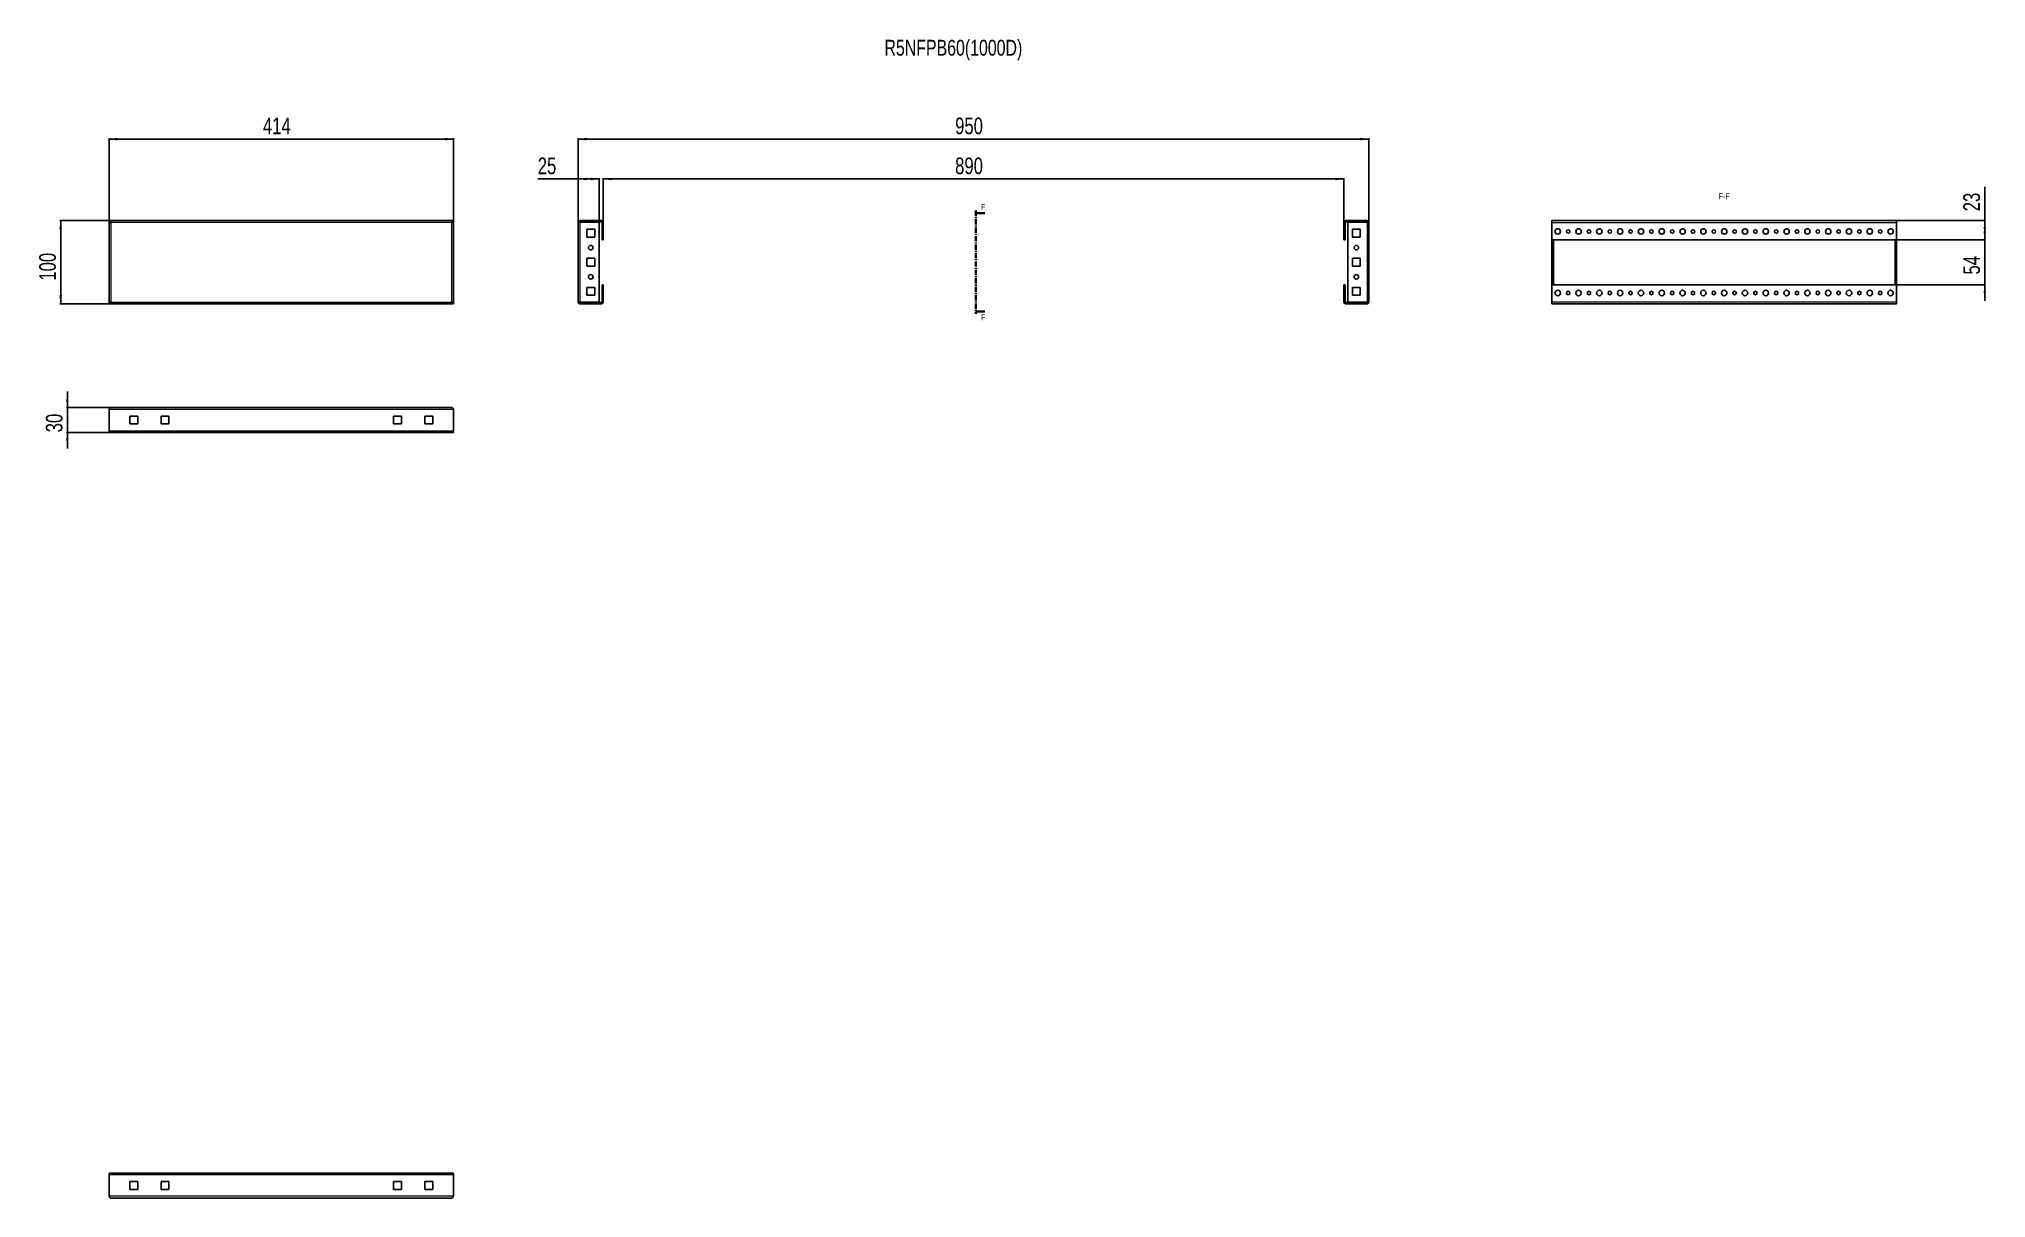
# Model space of a CAD drawing. Header units: millimetres. Extents: x -114 to 2226, y -842 to 551.
import ezdxf

# ---------------------------------------------------------------- set-up
doc = ezdxf.new("R2010")
doc.units = ezdxf.units.MM
doc.linetypes.add('CENTER', pattern=[10.16, 6.35, -1.27, 1.27, -1.27])
doc.layers.add('FORMAT', color=7, linetype='Continuous')
doc.styles.add('SLDTEXTSTYLE0', font='TXT', dxfattribs={"width": 0.75})
doc.dimstyles.new('SLDDIMSTYLE0', dxfattribs={"dimtxt": 20, "dimasz": 10, "dimexe": 0, "dimexo": 0.0625, "dimgap": 5, "dimtad": 2, "dimdec": 1, "dimrnd": 1e-09, "dimzin": 12, "dimdsep": 46, "dimtxsty": 'SLDTEXTSTYLE0', "dimsah": 1, "dimcen": 0.09, "dimadec": 0, "dimazin": 3, "dimtfac": 1, "dimtofl": 0, "dimtmove": 0, "dimatfit": 3, "dimfxl": 0, "dimfrac": 2, "dimtolj": 1, "dimtzin": 12, "dimarcsym": 0})
doc.dimstyles.new('SLDDIMSTYLE1', dxfattribs={"dimtxt": 20, "dimasz": 10, "dimexe": 0, "dimexo": 0.0625, "dimgap": 5, "dimtad": 2, "dimdec": 1, "dimrnd": 1e-09, "dimzin": 12, "dimdsep": 46, "dimtxsty": 'SLDTEXTSTYLE0', "dimsah": 1, "dimcen": 0.09, "dimadec": 0, "dimazin": 3, "dimtfac": 1, "dimtmove": 0, "dimatfit": 0, "dimfxl": 0, "dimfrac": 2, "dimtolj": 1, "dimtzin": 12, "dimarcsym": 0})

# ---------------------------------------------------------------- blocks, each defined once
blk = doc.blocks.new('_D')
at = {"layer": 'FORMAT'}
for p, q in [((-29.8, 330.6), (-29.8, 431.6)), ((-29.8, 430.6), (384.2, 430.6)), ((384.2, 330.6), (384.2, 431.6))]:
    blk.add_line(p, q, dxfattribs=at)
for points in [[(-29.8, 430.6), (-19.8, 429), (-19.8, 432.1)], [(384.2, 430.6), (374.2, 432.1), (374.2, 429)]]:
    blk.add_solid(points, dxfattribs=at)
at = {"layer": 'FORMAT', "insert": (155.1, 456.4), "char_height": 20, "attachment_point": 1, "style": 'SLDTEXTSTYLE0'}
blk.add_mtext('414', dxfattribs=at)
blk = doc.blocks.new('_D_1')
at = {"layer": 'FORMAT'}
for p, q in [((-29.8, 332.6), (-88.9, 332.6)), ((-87.9, 332.6), (-87.9, 232.6)), ((-29.8, 232.6), (-88.9, 232.6))]:
    blk.add_line(p, q, dxfattribs=at)
for points in [[(-87.9, 332.6), (-89.5, 322.6), (-86.4, 322.6)], [(-87.9, 232.6), (-86.4, 242.6), (-89.5, 242.6)]]:
    blk.add_solid(points, dxfattribs=at)
at = {"layer": 'FORMAT', "insert": (-113.7, 260.4), "char_height": 20, "attachment_point": 1, "rotation": 90, "style": 'SLDTEXTSTYLE0'}
blk.add_mtext('100', dxfattribs=at)
blk = doc.blocks.new('_D_2')
at = {"layer": 'FORMAT'}
for p, q in [((534.1, 330.5), (534.1, 431.6)), ((534.1, 430.6), (1484.1, 430.6)), ((1484.1, 330.5), (1484.1, 431.6))]:
    blk.add_line(p, q, dxfattribs=at)
for points in [[(534.1, 430.6), (544.1, 429), (544.1, 432.1)], [(1484.1, 430.6), (1474.1, 432.1), (1474.1, 429)]]:
    blk.add_solid(points, dxfattribs=at)
at = {"layer": 'FORMAT', "insert": (987, 456.4), "char_height": 20, "attachment_point": 1, "style": 'SLDTEXTSTYLE0'}
blk.add_mtext('950', dxfattribs=at)
blk = doc.blocks.new('_D_3')
at = {"layer": 'FORMAT'}
for p, q in [((564.1, 330.5), (564.1, 383.6)), ((564.1, 382.6), (1454.1, 382.6)), ((1454.1, 330.5), (1454.1, 383.6))]:
    blk.add_line(p, q, dxfattribs=at)
for points in [[(564.1, 382.6), (574.1, 381), (574.1, 384.1)], [(1454.1, 382.6), (1444.1, 384.1), (1444.1, 381)]]:
    blk.add_solid(points, dxfattribs=at)
at = {"layer": 'FORMAT', "insert": (987, 408.4), "char_height": 20, "attachment_point": 1, "style": 'SLDTEXTSTYLE0'}
blk.add_mtext('890', dxfattribs=at)
blk = doc.blocks.new('_D_4')
at = {"layer": 'FORMAT'}
for p, q in [((534.1, 382.6), (485.4, 382.6)), ((534.1, 330.5), (534.1, 383.6)), ((559.1, 382.6), (534.1, 382.6)), ((559.1, 330.6), (559.1, 383.6))]:
    blk.add_line(p, q, dxfattribs=at)
for points in [[(534.1, 382.6), (544.1, 381), (544.1, 384.1)], [(559.1, 382.6), (549.1, 384.1), (549.1, 381)]]:
    blk.add_solid(points, dxfattribs=at)
at = {"layer": 'FORMAT', "insert": (485.4, 408.4), "char_height": 20, "attachment_point": 1, "style": 'SLDTEXTSTYLE0'}
blk.add_mtext('25', dxfattribs=at)
blk = doc.blocks.new('_D_5')
at = {"layer": 'FORMAT'}
for p, q in [((-79.9, 108), (-79.9, 127.3)), ((-27.7, 108), (-80.9, 108)), ((-79.9, 108), (-79.9, 78)), ((-29.8, 78), (-80.9, 78)), ((-79.9, 78), (-79.9, 58.8))]:
    blk.add_line(p, q, dxfattribs=at)
for points in [[(-79.9, 108), (-78.4, 118), (-81.5, 118)], [(-79.9, 78), (-81.5, 68), (-78.4, 68)]]:
    blk.add_solid(points, dxfattribs=at)
at = {"layer": 'FORMAT', "insert": (-105.7, 78.2), "char_height": 20, "attachment_point": 1, "rotation": 90, "style": 'SLDTEXTSTYLE0'}
blk.add_mtext('30', dxfattribs=at)
blk = doc.blocks.new('_D_6')
at = {"layer": 'FORMAT'}
for p, q in [((2224.4, 309.6), (2224.4, 328.8)), ((2117.3, 309.6), (2225.4, 309.6)), ((2224.4, 255.6), (2224.4, 309.6)), ((2117.3, 255.6), (2225.4, 255.6)), ((2224.4, 255.6), (2224.4, 236.3))]:
    blk.add_line(p, q, dxfattribs=at)
for points in [[(2224.4, 309.6), (2225.9, 319.6), (2222.9, 319.6)], [(2224.4, 255.6), (2222.9, 245.6), (2225.9, 245.6)]]:
    blk.add_solid(points, dxfattribs=at)
at = {"layer": 'FORMAT', "insert": (2198.6, 267.8), "char_height": 20, "attachment_point": 1, "rotation": 90, "style": 'SLDTEXTSTYLE0'}
blk.add_mtext('54', dxfattribs=at)
blk = doc.blocks.new('_D_7')
at = {"layer": 'FORMAT'}
for p, q in [((2224.4, 332.6), (2224.4, 373.3)), ((2118.3, 332.6), (2225.4, 332.6)), ((2224.4, 309.6), (2224.4, 332.6)), ((2117.3, 309.6), (2225.4, 309.6))]:
    blk.add_line(p, q, dxfattribs=at)
for points in [[(2224.4, 332.6), (2222.9, 322.6), (2225.9, 322.6)], [(2224.4, 309.6), (2225.9, 319.6), (2222.9, 319.6)]]:
    blk.add_solid(points, dxfattribs=at)
at = {"layer": 'FORMAT', "insert": (2198.6, 343.8), "char_height": 20, "attachment_point": 1, "rotation": 90, "style": 'SLDTEXTSTYLE0'}
blk.add_mtext('23', dxfattribs=at)

msp = doc.modelspace()

# ---------------------------------------------------------------- linework, layer by layer
at = {"color": 7, "linetype": 'Continuous', "lineweight": 25}
for p, q in [((-29.78, 331.07), (-29.78, 332.57)), ((384.22, 332.57), (-29.78, 332.57)), ((-29.78, 331.07), (-29.78, 330.57)), ((-29.78, 330.57), (-29.78, 234.57)), ((-29.78, 330.57), (-28.28, 330.57)), ((384.22, 330.57), (382.72, 330.57)), ((384.22, 332.57), (384.22, 331.07)), ((384.22, 330.57), (384.22, 331.07)), ((384.22, 234.57), (384.22, 330.57)), ((534.14, 234.67), (534.14, 330.47)), ((536.24, 332.57), (536.24, 331.07)), ((536.24, 332.57), (562.04, 332.57)), ((536.24, 331.07), (562.04, 331.07)), ((536.24, 330.57), (559.14, 330.57)), ((559.14, 234.57), (559.14, 330.57)), ((562.64, 330.47), (562.64, 310.57)), ((564.14, 330.47), (564.14, 310.57)), ((1454.14, 310.57), (1454.14, 330.47)), ((1455.64, 310.57), (1455.64, 330.47)), ((1456.24, 332.57), (1482.04, 332.57)), ((1456.24, 331.07), (1482.04, 331.07)), ((1459.14, 234.57), (1459.14, 330.57)), ((1482.04, 330.57), (1459.14, 330.57)), ((1482.04, 331.07), (1482.04, 332.57)), ((1484.14, 330.47), (1484.14, 234.67)), ((1704.24, 330.47), (1704.24, 332.57)), ((1704.24, 332.57), (2118.24, 332.57)), ((1704.24, 330.47), (1704.24, 310.57)), ((2118.24, 332.57), (2118.24, 330.47)), ((2118.24, 310.57), (2118.24, 330.47)), ((544.39, 322.32), (544.39, 312.82)), ((553.89, 322.32), (544.39, 322.32)), ((544.39, 312.82), (553.89, 312.82)), ((553.89, 312.82), (553.89, 322.32)), ((562.64, 310.57), (564.14, 310.57)), ((562.64, 309.57), (562.64, 310.57)), ((564.14, 309.57), (562.64, 309.57)), ((564.14, 310.57), (564.14, 309.57)), ((1454.14, 310.57), (1455.64, 310.57)), ((1454.14, 309.57), (1454.14, 310.57)), ((1455.64, 309.57), (1454.14, 309.57)), ((1455.64, 310.57), (1455.64, 309.57)), ((1464.39, 322.32), (1473.89, 322.32)), ((1464.39, 312.82), (1464.39, 322.32)), ((1473.89, 312.82), (1464.39, 312.82)), ((1473.89, 322.32), (1473.89, 312.82)), ((1704.24, 310.57), (1705.24, 309.57)), ((1704.24, 254.57), (1704.24, 310.57)), ((1705.24, 309.57), (2117.24, 309.57)), ((1705.74, 255.57), (1705.74, 309.57)), ((2116.74, 255.57), (2116.74, 309.57)), ((2117.24, 309.57), (2118.24, 310.57)), ((2118.24, 254.57), (2118.24, 310.57)), ((544.39, 287.32), (544.39, 277.82)), ((553.89, 287.32), (544.39, 287.32)), ((553.89, 277.82), (553.89, 287.32)), ((1464.39, 287.32), (1473.89, 287.32)), ((1464.39, 277.82), (1464.39, 287.32)), ((1473.89, 287.32), (1473.89, 277.82)), ((544.39, 277.82), (553.89, 277.82)), ((1473.89, 277.82), (1464.39, 277.82)), ((-28.28, 234.57), (-29.78, 234.57)), ((-29.78, 234.57), (-29.78, 234.07)), ((-29.78, 234.07), (-29.78, 232.57)), ((382.72, 234.57), (384.22, 234.57)), ((384.22, 234.07), (384.22, 234.57)), ((384.22, 232.57), (384.22, 234.07)), ((536.24, 234.57), (559.14, 234.57)), ((536.24, 232.57), (536.24, 234.07)), ((562.04, 234.07), (536.24, 234.07)), ((553.89, 252.32), (544.39, 252.32)), ((544.39, 252.32), (544.39, 242.82)), ((544.39, 242.82), (553.89, 242.82)), ((553.89, 242.82), (553.89, 252.32)), ((562.64, 254.57), (562.64, 255.57)), ((562.64, 255.57), (564.14, 255.57)), ((564.14, 254.57), (562.64, 254.57)), ((562.64, 254.57), (562.64, 234.67)), ((564.14, 255.57), (564.14, 254.57)), ((564.14, 254.57), (564.14, 234.67)), ((1454.14, 255.57), (1455.64, 255.57)), ((1454.14, 254.57), (1454.14, 255.57)), ((1454.14, 234.67), (1454.14, 254.57)), ((1455.64, 254.57), (1454.14, 254.57)), ((1455.64, 255.57), (1455.64, 254.57)), ((1455.64, 234.67), (1455.64, 254.57)), ((1482.04, 234.07), (1456.24, 234.07)), ((1482.04, 234.57), (1459.14, 234.57)), ((1464.39, 252.32), (1473.89, 252.32)), ((1464.39, 242.82), (1464.39, 252.32)), ((1473.89, 242.82), (1464.39, 242.82)), ((1473.89, 252.32), (1473.89, 242.82)), ((1482.04, 234.07), (1482.04, 232.57)), ((1705.24, 255.57), (1704.24, 254.57)), ((1704.24, 254.57), (1704.24, 234.67)), ((1704.24, 232.57), (1704.24, 234.67)), ((2117.24, 255.57), (1705.24, 255.57)), ((2118.24, 254.57), (2117.24, 255.57)), ((2118.24, 234.67), (2118.24, 254.57)), ((2118.24, 234.67), (2118.24, 232.57)), ((-29.78, 232.57), (384.22, 232.57)), ((562.04, 232.57), (536.24, 232.57)), ((1482.04, 232.57), (1456.24, 232.57)), ((2118.24, 232.57), (1704.24, 232.57)), ((-29.78, 105.92), (-29.78, 80.12)), ((-27.68, 108.02), (382.12, 108.02)), ((-4.78, 97.77), (4.72, 97.77)), ((-4.78, 88.27), (-4.78, 97.77)), ((4.72, 97.77), (4.72, 88.27)), ((32.72, 97.77), (42.22, 97.77)), ((32.72, 88.27), (32.72, 97.77)), ((42.22, 97.77), (42.22, 88.27)), ((321.72, 97.77), (312.22, 97.77)), ((312.22, 97.77), (312.22, 88.27)), ((321.72, 88.27), (321.72, 97.77)), ((349.72, 97.77), (349.72, 88.27)), ((359.22, 97.77), (349.72, 97.77)), ((359.22, 88.27), (359.22, 97.77)), ((384.22, 80.12), (384.22, 105.92)), ((-29.78, 78.02), (-29.78, 80.12)), ((-29.78, 78.02), (384.22, 78.02)), ((4.72, 88.27), (-4.78, 88.27)), ((42.22, 88.27), (32.72, 88.27)), ((312.22, 88.27), (321.72, 88.27)), ((349.72, 88.27), (359.22, 88.27)), ((384.22, 80.12), (384.22, 78.02)), ((-29.78, -814.08), (-29.78, -811.98)), ((384.22, -811.98), (-29.78, -811.98)), ((-29.78, -814.08), (-29.78, -839.88)), ((384.22, -811.98), (384.22, -814.08)), ((384.22, -839.88), (384.22, -814.08)), ((382.12, -841.98), (-27.68, -841.98)), ((4.72, -822.23), (-4.78, -822.23)), ((-4.78, -822.23), (-4.78, -831.73)), ((-4.78, -831.73), (4.72, -831.73)), ((4.72, -831.73), (4.72, -822.23)), ((42.22, -822.23), (32.72, -822.23)), ((32.72, -822.23), (32.72, -831.73)), ((32.72, -831.73), (42.22, -831.73)), ((42.22, -831.73), (42.22, -822.23)), ((312.22, -831.73), (312.22, -822.23)), ((312.22, -822.23), (321.72, -822.23)), ((321.72, -831.73), (312.22, -831.73)), ((321.72, -822.23), (321.72, -831.73)), ((349.72, -822.23), (359.22, -822.23)), ((349.72, -831.73), (349.72, -822.23)), ((359.22, -831.73), (349.72, -831.73)), ((359.22, -822.23), (359.22, -831.73))]:
    msp.add_line(p, q, dxfattribs=at)
at = {"color": 8, "linetype": 'Continuous', "lineweight": 18}
for p, q in [((382.12, 330.47), (-27.68, 330.47)), ((-27.68, 330.47), (-27.68, 234.67)), ((382.12, 234.67), (382.12, 330.47)), ((536.24, 234.57), (536.24, 330.57)), ((562.04, 331.07), (562.04, 332.57)), ((562.64, 330.47), (564.14, 330.47)), ((1455.64, 330.47), (1454.14, 330.47)), ((1456.24, 331.07), (1456.24, 332.57)), ((1482.04, 330.57), (1482.04, 234.57)), ((1704.24, 330.47), (2118.24, 330.47)), ((1706.34, 255.57), (1706.34, 309.57)), ((2116.14, 309.57), (2116.14, 255.57)), ((-27.68, 234.67), (382.12, 234.67)), ((562.04, 234.07), (562.04, 232.57)), ((562.64, 234.67), (564.14, 234.67)), ((1455.64, 234.67), (1454.14, 234.67)), ((1456.24, 234.07), (1456.24, 232.57)), ((2118.24, 234.67), (1704.24, 234.67)), ((-29.78, 105.92), (384.22, 105.92)), ((-29.78, 80.12), (384.22, 80.12)), ((384.22, -814.08), (-29.78, -814.08)), ((384.22, -839.88), (-29.78, -839.88))]:
    msp.add_line(p, q, dxfattribs=at)
at = {"color": 7, "linetype": 'CENTER', "lineweight": 35}
msp.add_line((1011.89, 344.57), (1011.89, 220.56), dxfattribs=at)
at = {"color": 7, "linetype": 'Continuous', "lineweight": 35}
for p, q in [((1022.53, 341.57), (1011.89, 341.57)), ((1022.53, 223.56), (1011.89, 223.56))]:
    msp.add_line(p, q, dxfattribs=at)
at = {"color": 7, "linetype": 'Continuous', "lineweight": 25}
for centre, radius in [((1711.24, 319.57), 3.25), ((1723.74, 319.57), 2.1), ((1736.24, 319.57), 3.25), ((1748.74, 319.57), 2.1), ((1761.24, 319.57), 3.25), ((1773.74, 319.57), 2.1), ((1786.24, 319.57), 3.25), ((1798.74, 319.57), 2.1), ((1811.24, 319.57), 3.25), ((1823.74, 319.57), 2.1), ((1836.24, 319.57), 3.25), ((1848.74, 319.57), 2.1), ((1861.24, 319.57), 3.25), ((1873.74, 319.57), 2.1), ((1886.24, 319.57), 3.25), ((1898.74, 319.57), 2.1), ((1911.24, 319.57), 3.25), ((1923.74, 319.57), 2.1), ((1936.24, 319.57), 3.25), ((1948.74, 319.57), 2.1), ((1961.24, 319.57), 3.25), ((1973.74, 319.57), 2.1), ((1986.24, 319.57), 3.25), ((1998.74, 319.57), 2.1), ((2011.24, 319.57), 3.25), ((2023.74, 319.57), 2.1), ((2036.24, 319.57), 3.25), ((2048.74, 319.57), 2.1), ((2061.24, 319.57), 3.25), ((2073.74, 319.57), 2.1), ((2086.24, 319.57), 3.25), ((2098.74, 319.57), 2.1), ((2111.24, 319.57), 3.25), ((549.14, 300.07), 2.75), ((1469.14, 300.07), 2.75), ((549.14, 265.07), 2.75), ((1469.14, 265.07), 2.75), ((1711.24, 245.57), 3.25), ((1723.74, 245.57), 2.1), ((1736.24, 245.57), 3.25), ((1748.74, 245.57), 2.1), ((1761.24, 245.57), 3.25), ((1773.74, 245.57), 2.1), ((1786.24, 245.57), 3.25), ((1798.74, 245.57), 2.1), ((1811.24, 245.57), 3.25), ((1823.74, 245.57), 2.1), ((1836.24, 245.57), 3.25), ((1848.74, 245.57), 2.1), ((1861.24, 245.57), 3.25), ((1873.74, 245.57), 2.1), ((1886.24, 245.57), 3.25), ((1898.74, 245.57), 2.1), ((1911.24, 245.57), 3.25), ((1923.74, 245.57), 2.1), ((1936.24, 245.57), 3.25), ((1948.74, 245.57), 2.1), ((1961.24, 245.57), 3.25), ((1973.74, 245.57), 2.1), ((1986.24, 245.57), 3.25), ((1998.74, 245.57), 2.1), ((2011.24, 245.57), 3.25), ((2023.74, 245.57), 2.1), ((2036.24, 245.57), 3.25), ((2048.74, 245.57), 2.1), ((2061.24, 245.57), 3.25), ((2073.74, 245.57), 2.1), ((2086.24, 245.57), 3.25), ((2098.74, 245.57), 2.1), ((2111.24, 245.57), 3.25)]:
    msp.add_circle(centre, radius, dxfattribs=at)
for centre, radius, start, end in [((562.04, 330.47), 2.1, 0, 90), ((562.04, 330.47), 0.6, 0, 90), ((1456.24, 330.47), 2.1, 90, 180), ((1456.24, 330.47), 0.6, 90, 180), ((562.04, 234.67), 2.1, 270, 0), ((562.04, 234.67), 0.6, 270, 0), ((1456.24, 234.67), 2.1, 180, 270), ((1456.24, 234.67), 0.6, 180, 270)]:
    msp.add_arc(centre, radius, start, end, dxfattribs=at)
for points, knots in [([(-27.68, 330.47), (-27.86, 330.75), (-28.22, 331.31), (-28.75, 332.01), (-29.27, 332.48), (-29.62, 332.54), (-29.78, 332.57)], [0, 0, 0, 0, 0.25475266, 0.50964469, 0.7645377, 1, 1, 1, 1]), ([(-27.68, 330.47), (-27.86, 330.55), (-28.23, 330.71), (-28.92, 330.98), (-29.44, 331.03), (-29.78, 331.07)], [0, 0, 0, 0, 0.2598775, 0.5197391, 1, 1, 1, 1]), ([(1484.14, 330.47), (1484.11, 330.75), (1484.04, 331.31), (1483.54, 332.01), (1482.84, 332.48), (1482.3, 332.54), (1482.04, 332.57)], [0, 0, 0, 0, 0.25475266, 0.50964469, 0.7645377, 1, 1, 1, 1]), ([(1482.64, 330.47), (1482.63, 330.55), (1482.61, 330.71), (1482.42, 330.98), (1482.19, 331.03), (1482.04, 331.07)], [0, 0, 0, 0, 0.2598775, 0.5197391, 1, 1, 1, 1]), ([(382.12, 108.02), (382.3, 107.99), (382.65, 107.92), (383.19, 107.42), (383.71, 106.72), (384.06, 106.18), (384.22, 105.92)], [0, 0, 0, 0, 0.25475266, 0.50964469, 0.7645377, 1, 1, 1, 1]), ([(-27.68, -841.98), (-27.86, -841.95), (-28.22, -841.88), (-28.75, -841.38), (-29.27, -840.68), (-29.62, -840.14), (-29.78, -839.88)], [0, 0, 0, 0, 0.25475266, 0.50964469, 0.7645377, 1, 1, 1, 1])]:
    msp.add_open_spline(points, degree=3, knots=knots, dxfattribs=at)
for points in [[(-29.78, 330.57), (-29.75, 330.56), (-29.69, 330.54), (-29.2, 330.52), (-28.51, 330.49), (-27.96, 330.47), (-27.68, 330.47)], [(384.22, 332.57), (384.04, 332.53), (383.69, 332.47), (383.17, 331.99), (382.64, 331.29), (382.29, 330.74), (382.12, 330.47)], [(384.22, 331.07), (383.87, 331.03), (383.17, 330.95), (382.47, 330.63), (382.12, 330.47)], [(382.12, 330.47), (382.39, 330.47), (382.95, 330.49), (383.64, 330.52), (384.13, 330.54), (384.19, 330.56), (384.22, 330.57)], [(536.24, 332.57), (535.97, 332.53), (535.41, 332.47), (534.72, 331.99), (534.23, 331.29), (534.17, 330.74), (534.14, 330.47)], [(534.14, 330.47), (534.17, 330.47), (534.23, 330.49), (534.72, 330.52), (535.41, 330.54), (535.97, 330.56), (536.24, 330.57)], [(536.24, 331.07), (536.08, 331.03), (535.75, 330.95), (535.68, 330.63), (535.64, 330.47)], [(1482.04, 330.57), (1482.32, 330.56), (1482.87, 330.54), (1483.56, 330.52), (1484.05, 330.49), (1484.11, 330.47), (1484.14, 330.47)], [(-29.78, 232.57), (-29.61, 232.6), (-29.26, 232.66), (-28.73, 233.15), (-28.21, 233.84), (-27.86, 234.39), (-27.68, 234.67)], [(-27.68, 234.67), (-27.96, 234.66), (-28.51, 234.64), (-29.2, 234.62), (-29.69, 234.59), (-29.75, 234.57), (-29.78, 234.57)], [(-29.78, 234.07), (-29.43, 234.1), (-28.73, 234.18), (-28.03, 234.5), (-27.68, 234.67)], [(382.12, 234.67), (382.29, 234.39), (382.64, 233.84), (383.17, 233.15), (383.69, 232.66), (384.04, 232.6), (384.22, 232.57)], [(384.22, 234.57), (384.19, 234.57), (384.13, 234.59), (383.64, 234.62), (382.95, 234.64), (382.39, 234.66), (382.12, 234.67)], [(382.12, 234.67), (382.47, 234.5), (383.17, 234.18), (383.87, 234.1), (384.22, 234.07)], [(536.24, 234.57), (535.97, 234.57), (535.41, 234.59), (534.72, 234.62), (534.23, 234.64), (534.17, 234.66), (534.14, 234.67)], [(534.14, 234.67), (534.17, 234.39), (534.23, 233.84), (534.72, 233.15), (535.41, 232.66), (535.97, 232.6), (536.24, 232.57)], [(535.64, 234.67), (535.68, 234.5), (535.75, 234.18), (536.08, 234.1), (536.24, 234.07)], [(1484.14, 234.67), (1484.11, 234.66), (1484.05, 234.64), (1483.56, 234.62), (1482.87, 234.59), (1482.32, 234.57), (1482.04, 234.57)], [(1482.04, 234.07), (1482.2, 234.1), (1482.53, 234.18), (1482.6, 234.5), (1482.64, 234.67)], [(1482.04, 232.57), (1482.32, 232.6), (1482.87, 232.66), (1483.56, 233.15), (1484.05, 233.84), (1484.11, 234.39), (1484.14, 234.67)], [(-29.78, 105.92), (-29.61, 106.19), (-29.26, 106.75), (-28.73, 107.44), (-28.21, 107.92), (-27.86, 107.99), (-27.68, 108.02)], [(384.22, -839.88), (384.04, -840.16), (383.69, -840.71), (383.17, -841.4), (382.64, -841.89), (382.29, -841.95), (382.12, -841.98)]]:
    msp.add_open_spline(points, degree=3, dxfattribs=at)
at = {"color": 7, "linetype": 'Continuous', "lineweight": 35}
for points in [[(1011.89, 341.57), (1018.89, 340.45), (1018.89, 342.69)], [(1011.89, 223.56), (1018.89, 222.44), (1018.89, 224.68)]]:
    msp.add_solid(points, dxfattribs=at)

# ---------------------------------------------------------------- texts
at = {"color": 7, "linetype": 'Continuous', "char_height": 7, "attachment_point": 1, "style": 'SLDTEXTSTYLE0'}
for insert in [(1018.03, 352.66), (1018.03, 219.87)]:
    msp.add_mtext('F', dxfattribs=dict(at, insert=insert))
at = {"layer": 'FORMAT', "style": 'SLDTEXTSTYLE0'}
for s, insert, char_height, attachment_point in [('R5NFPB60(1000D)', (902.08, 549.88), 19.05, 1), ('F-F', (1911.16, 365.26), 7, 2)]:
    msp.add_mtext(s, dxfattribs=dict(at, insert=insert, char_height=char_height, attachment_point=attachment_point))

# ---------------------------------------------------------------- dimensions: what is measured, and where the dimension line sits
at = {"layer": 'FORMAT'}
for base, p1, p2, picture, middle in [((384.22, 430.57), (-29.78, 330.57), (384.22, 330.57), '_D', (177.22, 430.57)), ((1484.14, 430.57), (534.14, 330.47), (1484.14, 330.47), '_D_2', (1009.14, 430.57)), ((534.14, 382.57), (559.14, 330.57), (534.14, 330.47), '_D_4', (500.14, 382.57)), ((1454.14, 382.57), (564.14, 330.47), (1454.14, 330.47), '_D_3', (1009.14, 382.57))]:
    dim = msp.add_linear_dim(base=base, p1=p1, p2=p2, dimstyle='SLDDIMSTYLE0', dxfattribs=at)
    dim.commit()
    dim.dimension.update_dxf_attribs({"geometry": picture, "text_midpoint": middle, "dimtype": 160})
for base, p1, p2, dimstyle, picture, middle in [((2224.41, 332.57), (2117.24, 309.57), (2118.24, 332.57), 'SLDDIMSTYLE0', '_D_7', (2224.41, 358.57)), ((-87.95, 232.57), (-29.78, 332.57), (-29.78, 232.57), 'SLDDIMSTYLE0', '_D_1', (-87.95, 282.57)), ((2224.41, 309.57), (2117.24, 255.57), (2117.24, 309.57), 'SLDDIMSTYLE1', '_D_6', (2224.41, 282.57)), ((-79.95, 78.02), (-27.68, 108.02), (-29.78, 78.02), 'SLDDIMSTYLE1', '_D_5', (-79.95, 93.02))]:
    dim = msp.add_linear_dim(base=base, p1=p1, p2=p2, angle=90, dimstyle=dimstyle, dxfattribs=at)
    dim.commit()
    dim.dimension.update_dxf_attribs({"geometry": picture, "text_midpoint": middle, "dimtype": 160})

doc.saveas('drawing.dxf')
